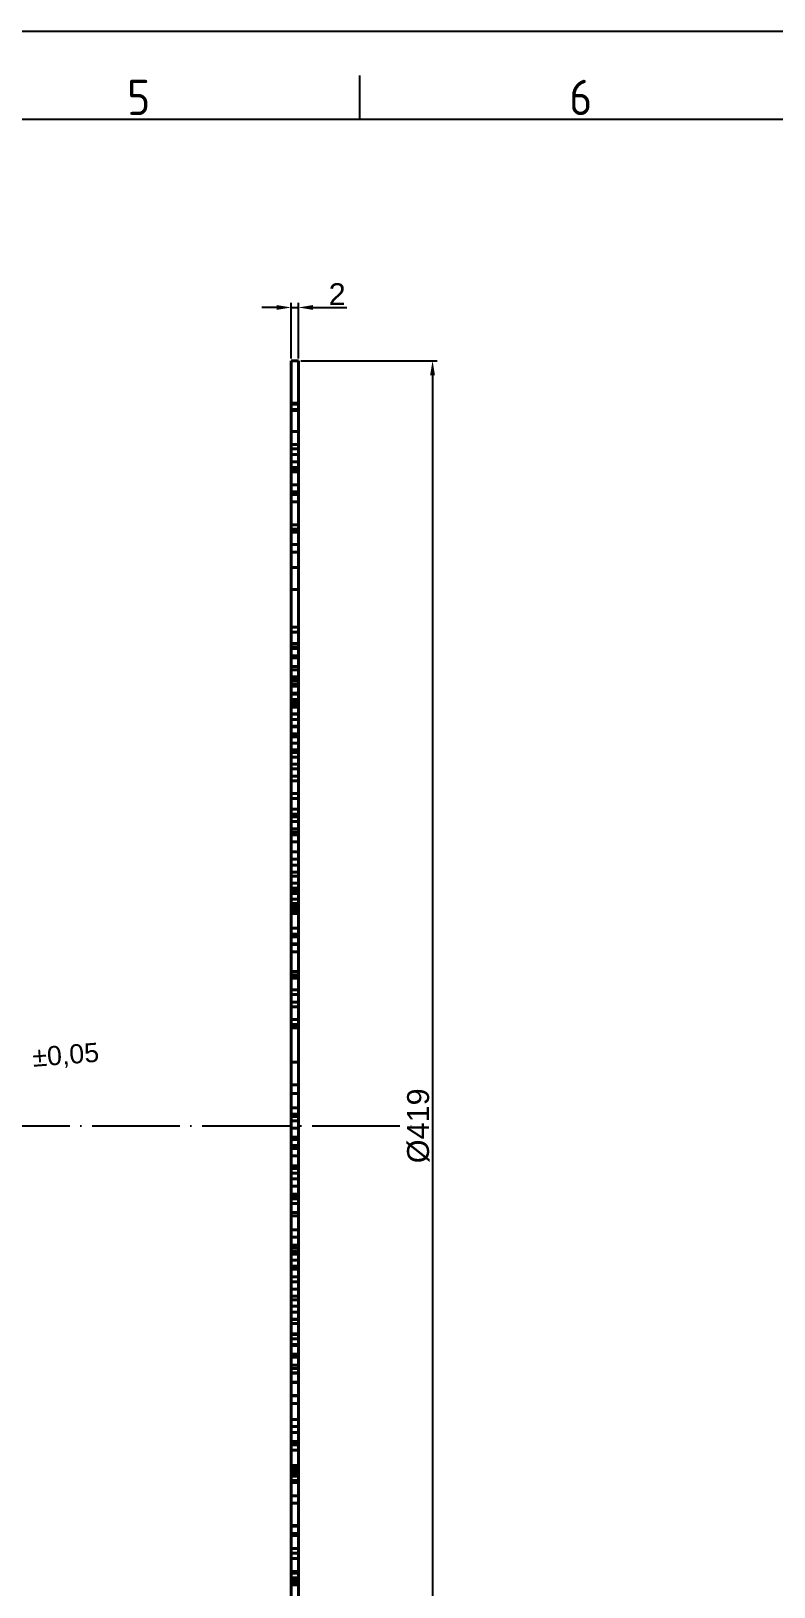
# Model space of a CAD drawing. Header units: millimetres. Extents: x 764 to 1780, y 1208 to 1927.
# Drawn here: x 1303.1 to 1506.5, y 1501.2 to 1927.1 of the extents above; entities that cross this region are included whole.
import ezdxf
from ezdxf.enums import TextEntityAlignment as Align

# ---------------------------------------------------------------- set-up
doc = ezdxf.new("R2010")
doc.units = ezdxf.units.MM
doc.linetypes.add('ACAD_ISO04W100', pattern=[30, 24, -3, 0, -3])
doc.linetypes.add('ACAD_ISO05W100', pattern=[33, 24, -3, 0, -3, 0, -3])
for name, color, linetype, lineweight in [('AM_0', 7, 'Continuous', 40), ('AM_4', 1, 'ACAD_ISO04W100', 25), ('AM_5', 3, 'Continuous', 25), ('AM_BOR', 2, 'ACAD_ISO05W100', 35)]:
    doc.layers.add(name, color=color, linetype=linetype, lineweight=lineweight)
doc.styles.add('ACISOTS', font='isocp.shx', dxfattribs={"height": 1})
doc.styles.get("Standard").update_dxf_attribs({"font": 'arial.ttf'})
doc.dimstyles.new('ISO-25', dxfattribs={"dimtxt": 6, "dimasz": 4, "dimexe": 1.25, "dimexo": 0.625, "dimtad": 1, "dimtxsty": 'Standard', "dimcen": 4, "dimadec": 0, "dimazin": 0, "dimtfac": 1, "dimtmove": 0, "dimatfit": 3, "dimfxl": 1, "dimarcsym": 0})

# ---------------------------------------------------------------- blocks, each defined once
blk = doc.blocks.new('A3 ZTL')
blk.add_line((401.17, 280.82), (19.57, 280.82))
at = {"layer": 'AM_BOR', "color": 135, "linetype": 'Continuous', "lineweight": 25}
blk.add_line((0, 290.61), (410.96, 290.61), dxfattribs=at)
at = {"layer": 'AM_BOR', "color": 135, "lineweight": 25}
blk.add_line((254.4, 280.82), (254.4, 285.71), dxfattribs=at)
at = {"layer": 'AM_BOR', "color": 135, "lineweight": 25, "style": 'ACISOTS'}
for s, p in [('5', (229.94, 283.27)), ('6', (278.86, 283.27))]:
    blk.add_text(s, height=3.91, dxfattribs=at).set_placement(p, align=Align.MIDDLE)
blk = doc.blocks.new('*D92')
at = {"layer": 'AM_5', "color": 0, "lineweight": -2, "ltscale": 0.5, "transparency": 16777216}
for p, q in [((1376.9, 1836.91), (1414.26, 1836.91)), ((1413.01, 1832.91), (1413.01, 1421.92)), ((1376.9, 1417.92), (1414.26, 1417.92))]:
    blk.add_line(p, q, dxfattribs=at)
at = {"layer": 'AM_5', "color": 0, "ltscale": 0.5, "transparency": 16777216}
for points in [[(1412.34, 1832.91), (1413.67, 1832.91), (1413.01, 1836.91)], [(1412.34, 1421.92), (1413.67, 1421.92), (1413.01, 1417.92)]]:
    blk.add_solid(points, dxfattribs=at)
at = {"layer": 'Defpoints', "color": 0, "ltscale": 0.5, "transparency": 16777216}
for p in [(1376.28, 1836.91), (1376.28, 1417.92), (1413.01, 1417.92)]:
    blk.add_point(p, dxfattribs=at)
at = {"layer": 'AM_5', "color": 0, "ltscale": 0.5, "transparency": 16777216, "insert": (1409.15, 1627.41), "char_height": 6, "attachment_point": 5, "rotation": 90}
blk.add_mtext('%%C419', dxfattribs=at)
blk = doc.blocks.new('*D93')
at = {"layer": 'AM_5', "color": 0, "lineweight": -2, "ltscale": 0.5, "transparency": 16777216}
for p, q in [((1370.28, 1851.48), (1366.28, 1851.48)), ((1374.28, 1837.53), (1374.28, 1852.73)), ((1374.28, 1851.48), (1376.28, 1851.48)), ((1376.28, 1837.53), (1376.28, 1852.73)), ((1380.28, 1851.48), (1389.5, 1851.48))]:
    blk.add_line(p, q, dxfattribs=at)
at = {"layer": 'AM_5', "color": 0, "ltscale": 0.5, "transparency": 16777216}
for points in [[(1370.28, 1852.14), (1370.28, 1850.81), (1374.28, 1851.48)], [(1380.28, 1852.14), (1380.28, 1850.81), (1376.28, 1851.48)]]:
    blk.add_solid(points, dxfattribs=at)
at = {"layer": 'Defpoints', "color": 0, "ltscale": 0.5, "transparency": 16777216}
for p in [(1376.28, 1851.48), (1374.28, 1836.91), (1376.28, 1836.91)]:
    blk.add_point(p, dxfattribs=at)
at = {"layer": 'AM_5', "color": 0, "ltscale": 0.5, "transparency": 16777216, "insert": (1386.89, 1855.11), "char_height": 6, "attachment_point": 5}
blk.add_mtext('2', dxfattribs=at)
blk = doc.blocks.new('*U96')
at = {"layer": 'AM_4', "ltscale": 0.5}
for p, q in [((34.28, 30.73), (22.09, 56.88)), ((6.65, 48.84), (21.07, 23.86)), ((-21.83, 28.9), (-3.29, 6.8)), ((-40.67, 10.86), (-19.41, -8.63)), ((57, -18), (43.93, 10.02)), ((32.5, 4.07), (47.96, -22.71)), ((-57, -9.49), (-33.37, -26.03)), ((11.4, -10.7), (31.28, -34.39)), ((-2.56, -24.07), (20.24, -44.96)), ((-14.66, -39.14), (10.67, -56.88))]:
    blk.add_line(p, q, dxfattribs=at)
blk = doc.blocks.new('*U97')
at = {"layer": 'AM_5', "color": 0, "linetype": 'ByBlock', "lineweight": -2, "transparency": 16777216, "rotation": 239.9999999999999}
blk.add_blockref('*U96', (1226.56, 1657.59), dxfattribs=at)

msp = doc.modelspace()

# ---------------------------------------------------------------- linework, layer by layer
at = {"layer": 'AM_0'}
for p, q in [((1376.28, 1836.907), (1374.28, 1836.907)), ((1374.28, 1417.917), (1374.28, 1836.907)), ((1376.28, 1417.917), (1376.28, 1836.907)), ((1374.28, 1825.264), (1376.28, 1825.264)), ((1376.28, 1824.962), (1374.28, 1824.962)), ((1376.28, 1823.564), (1374.28, 1823.564)), ((1374.28, 1823.241), (1376.28, 1823.241)), ((1376.28, 1817.557), (1374.28, 1817.557)), ((1376.28, 1813.974), (1374.28, 1813.974)), ((1376.28, 1812.746), (1374.28, 1812.746)), ((1376.28, 1811.253), (1374.28, 1811.253)), ((1376.28, 1809.253), (1374.28, 1809.253)), ((1374.28, 1807.674), (1376.28, 1807.674)), ((1374.28, 1807.257), (1376.28, 1807.257)), ((1374.28, 1806.446), (1376.28, 1806.446)), ((1374.28, 1802.953), (1376.28, 1802.953)), ((1374.28, 1800.953), (1376.28, 1800.953)), ((1376.28, 1800.223), (1374.28, 1800.223)), ((1376.28, 1798.223), (1374.28, 1798.223)), ((1374.28, 1791.923), (1376.28, 1791.923)), ((1376.28, 1790.771), (1374.28, 1790.771)), ((1374.28, 1789.923), (1376.28, 1789.923)), ((1376.28, 1786.584), (1374.28, 1786.584)), ((1374.28, 1784.471), (1376.28, 1784.471)), ((1374.28, 1780.284), (1376.28, 1780.284)), ((1376.28, 1774.275), (1374.28, 1774.275)), ((1374.28, 1763.975), (1376.28, 1763.975)), ((1376.28, 1762.557), (1374.28, 1762.557)), ((1376.28, 1759.444), (1374.28, 1759.444)), ((1376.28, 1758.582), (1374.28, 1758.582)), ((1376.28, 1758.127), (1374.28, 1758.127)), ((1376.28, 1756.127), (1374.28, 1756.127)), ((1376.28, 1755.541), (1374.28, 1755.541)), ((1374.28, 1753.144), (1376.28, 1753.144)), ((1374.28, 1752.282), (1376.28, 1752.282)), ((1374.28, 1752.257), (1376.28, 1752.257)), ((1376.28, 1750.377), (1374.28, 1750.377)), ((1374.28, 1749.827), (1376.28, 1749.827)), ((1376.28, 1749.472), (1374.28, 1749.472)), ((1374.28, 1749.241), (1376.28, 1749.241)), ((1376.28, 1748.377), (1374.28, 1748.377)), ((1374.28, 1747.827), (1376.28, 1747.827)), ((1376.28, 1745.878), (1374.28, 1745.878)), ((1376.28, 1745.566), (1374.28, 1745.566)), ((1376.28, 1744.168), (1374.28, 1744.168)), ((1376.28, 1743.856), (1374.28, 1743.856)), ((1374.28, 1743.172), (1376.28, 1743.172)), ((1376.28, 1743.14), (1374.28, 1743.14)), ((1374.28, 1742.523), (1376.28, 1742.523)), ((1374.28, 1742.211), (1376.28, 1742.211)), ((1374.28, 1742.077), (1376.28, 1742.077)), ((1376.28, 1740.197), (1374.28, 1740.197)), ((1374.28, 1740.077), (1376.28, 1740.077)), ((1376.28, 1738.668), (1374.28, 1738.668)), ((1374.28, 1736.84), (1376.28, 1736.84)), ((1376.28, 1736.668), (1374.28, 1736.668)), ((1374.28, 1734.707), (1376.28, 1734.707)), ((1376.28, 1733.921), (1374.28, 1733.921)), ((1374.28, 1733.897), (1376.28, 1733.897)), ((1376.28, 1732.142), (1374.28, 1732.142)), ((1376.28, 1730.382), (1374.28, 1730.382)), ((1374.28, 1730.368), (1376.28, 1730.368)), ((1374.28, 1729.585), (1376.28, 1729.585)), ((1374.28, 1728.368), (1376.28, 1728.368)), ((1376.28, 1726.407), (1374.28, 1726.407)), ((1376.28, 1725.134), (1374.28, 1725.134)), ((1376.28, 1723.16), (1374.28, 1723.16)), ((1374.28, 1721.842), (1376.28, 1721.842)), ((1376.28, 1718.383), (1374.28, 1718.383)), ((1376.28, 1717.069), (1374.28, 1717.069)), ((1376.28, 1714.119), (1374.28, 1714.119)), ((1376.28, 1712.721), (1374.28, 1712.721)), ((1376.28, 1712.439), (1374.28, 1712.439)), ((1374.28, 1712.083), (1376.28, 1712.083)), ((1374.28, 1712.007), (1376.28, 1712.007)), ((1376.28, 1710.741), (1374.28, 1710.741)), ((1374.28, 1708.769), (1376.28, 1708.769)), ((1376.28, 1708.741), (1374.28, 1708.741)), ((1374.28, 1707.819), (1376.28, 1707.819)), ((1376.28, 1707.121), (1374.28, 1707.121)), ((1376.28, 1705.121), (1374.28, 1705.121)), ((1374.28, 1702.441), (1376.28, 1702.441)), ((1374.28, 1700.441), (1376.28, 1700.441)), ((1374.28, 1698.821), (1376.28, 1698.821)), ((1374.28, 1696.821), (1376.28, 1696.821)), ((1374.28, 1695.807), (1376.28, 1695.807)), ((1376.28, 1693.83), (1374.28, 1693.83)), ((1374.28, 1693.807), (1376.28, 1693.807)), ((1376.28, 1692.467), (1374.28, 1692.467)), ((1374.28, 1692.102), (1376.28, 1692.102)), ((1376.28, 1691.675), (1374.28, 1691.675)), ((1376.28, 1691.053), (1374.28, 1691.053)), ((1376.28, 1689.509), (1374.28, 1689.509)), ((1374.28, 1688.235), (1376.28, 1688.235)), ((1376.28, 1688.136), (1374.28, 1688.136)), ((1374.28, 1687.802), (1376.28, 1687.802)), ((1374.28, 1687.53), (1376.28, 1687.53)), ((1376.28, 1687.497), (1374.28, 1687.497)), ((1376.28, 1687.345), (1374.28, 1687.345)), ((1374.28, 1687.01), (1376.28, 1687.01)), ((1376.28, 1686.187), (1374.28, 1686.187)), ((1376.28, 1685.497), (1374.28, 1685.497)), ((1376.28, 1681.507), (1374.28, 1681.507)), ((1374.28, 1679.887), (1376.28, 1679.887)), ((1374.28, 1679.197), (1376.28, 1679.197)), ((1374.28, 1677.197), (1376.28, 1677.197)), ((1376.28, 1677.057), (1374.28, 1677.057)), ((1376.28, 1675.019), (1374.28, 1675.019)), ((1376.28, 1669.648), (1374.28, 1669.648)), ((1374.28, 1668.757), (1376.28, 1668.757)), ((1374.28, 1668.719), (1376.28, 1668.719)), ((1374.28, 1668.555), (1376.28, 1668.555)), ((1376.28, 1668.309), (1374.28, 1668.309)), ((1374.28, 1667.841), (1376.28, 1667.841)), ((1376.28, 1664.681), (1374.28, 1664.681)), ((1374.28, 1663.348), (1376.28, 1663.348)), ((1376.28, 1661.299), (1374.28, 1661.299)), ((1374.28, 1661.268), (1376.28, 1661.268)), ((1376.28, 1659.956), (1374.28, 1659.956)), ((1376.28, 1656.518), (1374.28, 1656.518)), ((1376.28, 1655.131), (1374.28, 1655.131)), ((1374.28, 1654.381), (1376.28, 1654.381)), ((1374.28, 1654.201), (1376.28, 1654.201)), ((1374.28, 1644.831), (1376.28, 1644.831)), ((1376.28, 1638.626), (1374.28, 1638.626)), ((1376.28, 1636.227), (1374.28, 1636.227)), ((1374.28, 1632.326), (1376.28, 1632.326)), ((1376.28, 1630.557), (1374.28, 1630.557)), ((1374.28, 1629.927), (1376.28, 1629.927)), ((1374.28, 1628.798), (1376.28, 1628.798)), ((1376.28, 1626.8), (1374.28, 1626.8)), ((1374.28, 1624.257), (1376.28, 1624.257)), ((1376.28, 1623.672), (1374.28, 1623.672)), ((1374.28, 1622.05), (1376.28, 1622.05)), ((1374.28, 1622.02), (1376.28, 1622.02)), ((1376.28, 1621.226), (1374.28, 1621.226)), ((1376.28, 1619.226), (1374.28, 1619.226)), ((1376.28, 1616.433), (1374.28, 1616.433)), ((1376.28, 1615.755), (1374.28, 1615.755)), ((1376.28, 1614.433), (1374.28, 1614.433)), ((1374.28, 1612.926), (1376.28, 1612.926)), ((1374.28, 1610.926), (1376.28, 1610.926)), ((1376.28, 1608.651), (1374.28, 1608.651)), ((1376.28, 1608.63), (1374.28, 1608.63)), ((1376.28, 1608.613), (1374.28, 1608.613)), ((1376.28, 1608.362), (1374.28, 1608.362)), ((1374.28, 1608.133), (1376.28, 1608.133)), ((1376.28, 1607.751), (1374.28, 1607.751)), ((1376.28, 1607.713), (1374.28, 1607.713)), ((1374.28, 1607.63), (1376.28, 1607.63)), ((1374.28, 1607.455), (1376.28, 1607.455)), ((1374.28, 1606.133), (1376.28, 1606.133)), ((1376.28, 1603.689), (1374.28, 1603.689)), ((1376.28, 1602.789), (1374.28, 1602.789)), ((1376.28, 1598.91), (1374.28, 1598.91)), ((1376.28, 1596.91), (1374.28, 1596.91)), ((1374.28, 1594.685), (1376.28, 1594.685)), ((1374.28, 1593.943), (1376.28, 1593.943)), ((1376.28, 1593.041), (1374.28, 1593.041)), ((1376.28, 1592.243), (1374.28, 1592.243)), ((1374.28, 1590.61), (1376.28, 1590.61)), ((1376.28, 1589.017), (1374.28, 1589.017)), ((1374.28, 1588.61), (1376.28, 1588.61)), ((1374.28, 1588.119), (1376.28, 1588.119)), ((1376.28, 1586.094), (1374.28, 1586.094)), ((1376.28, 1584.675), (1374.28, 1584.675)), ((1376.28, 1582.675), (1374.28, 1582.675)), ((1376.28, 1580.808), (1374.28, 1580.808)), ((1376.28, 1580.783), (1374.28, 1580.783)), ((1374.28, 1579.794), (1376.28, 1579.794)), ((1374.28, 1578.051), (1376.28, 1578.051)), ((1374.28, 1576.375), (1376.28, 1576.375)), ((1374.28, 1574.508), (1376.28, 1574.508)), ((1374.28, 1574.375), (1376.28, 1574.375)), ((1374.28, 1573.307), (1376.28, 1573.307)), ((1376.28, 1570.433), (1374.28, 1570.433)), ((1374.28, 1570.312), (1376.28, 1570.312)), ((1376.28, 1569.117), (1374.28, 1569.117)), ((1376.28, 1567.557), (1374.28, 1567.557)), ((1376.28, 1567.283), (1374.28, 1567.283)), ((1374.28, 1564.842), (1376.28, 1564.842)), ((1376.28, 1564.374), (1374.28, 1564.374)), ((1374.28, 1564.106), (1376.28, 1564.106)), ((1376.28, 1561.847), (1374.28, 1561.847)), ((1374.28, 1560.983), (1376.28, 1560.983)), ((1376.28, 1559.76), (1374.28, 1559.76)), ((1376.28, 1559.71), (1374.28, 1559.71)), ((1374.28, 1557.257), (1376.28, 1557.257)), ((1374.28, 1557.146), (1376.28, 1557.146)), ((1374.28, 1553.547), (1376.28, 1553.547)), ((1374.28, 1553.46), (1376.28, 1553.46)), ((1376.28, 1551.418), (1374.28, 1551.418)), ((1376.28, 1546.994), (1374.28, 1546.994)), ((1374.28, 1545.118), (1376.28, 1545.118)), ((1374.28, 1543.413), (1376.28, 1543.413)), ((1376.28, 1540.983), (1374.28, 1540.983)), ((1374.28, 1540.694), (1376.28, 1540.694)), ((1376.28, 1540.633), (1374.28, 1540.633)), ((1376.28, 1540.557), (1374.28, 1540.557)), ((1376.28, 1540.057), (1374.28, 1540.057)), ((1376.28, 1538.633), (1374.28, 1538.633)), ((1376.28, 1534.446), (1374.28, 1534.446)), ((1376.28, 1533.858), (1374.28, 1533.858)), ((1376.28, 1533.553), (1374.28, 1533.553)), ((1376.28, 1532.965), (1374.28, 1532.965)), ((1374.28, 1532.333), (1376.28, 1532.333)), ((1374.28, 1532.257), (1376.28, 1532.257)), ((1376.28, 1531.442), (1374.28, 1531.442)), ((1376.28, 1530.339), (1374.28, 1530.339)), ((1374.28, 1530.333), (1376.28, 1530.333)), ((1374.28, 1530.162), (1376.28, 1530.162)), ((1374.28, 1530.126), (1376.28, 1530.126)), ((1374.28, 1529.757), (1376.28, 1529.757)), ((1376.28, 1529.751), (1374.28, 1529.751)), ((1376.28, 1526.067), (1374.28, 1526.067)), ((1376.28, 1524.067), (1374.28, 1524.067)), ((1376.28, 1517.973), (1374.28, 1517.973)), ((1376.28, 1517.936), (1374.28, 1517.936)), ((1374.28, 1517.767), (1376.28, 1517.767)), ((1374.28, 1515.767), (1376.28, 1515.767)), ((1376.28, 1515.245), (1374.28, 1515.245)), ((1374.28, 1511.673), (1376.28, 1511.673)), ((1376.28, 1511.641), (1374.28, 1511.641)), ((1374.28, 1511.636), (1376.28, 1511.636)), ((1376.28, 1510.397), (1374.28, 1510.397)), ((1374.28, 1508.945), (1376.28, 1508.945)), ((1374.28, 1505.341), (1376.28, 1505.341)), ((1376.28, 1504.908), (1374.28, 1504.908)), ((1376.28, 1503.638), (1374.28, 1503.638)), ((1376.28, 1503.051), (1374.28, 1503.051)), ((1376.28, 1502.532), (1374.28, 1502.532)), ((1376.28, 1502.408), (1374.28, 1502.408)), ((1376.28, 1501.742), (1374.28, 1501.742))]:
    msp.add_line(p, q, dxfattribs=at)
at = {"layer": 'AM_4'}
msp.add_line((838.226, 1627.407), (1409.207, 1627.407), dxfattribs=at)

# ---------------------------------------------------------------- block references
at = {"linetype": 'ByBlock', "lineweight": 0, "xscale": 2.47426245, "yscale": 2.47426245, "zscale": 2.47426245}
msp.add_blockref('A3 ZTL', (763.615, 1208.106), dxfattribs=at)
at = {"layer": 'AM_5'}
msp.add_blockref('*U97', (0, 0), dxfattribs=at)

# ---------------------------------------------------------------- texts
at = {"layer": 'AM_5', "ltscale": 0.5, "insert": (1303.217, 1648.792), "char_height": 5.25, "attachment_point": 1, "rotation": 4.4845}
msp.add_mtext_dynamic_manual_height_columns('%%P0,05', width=15.98098, gutter_width=17.5, heights=[0], dxfattribs=at)

# ---------------------------------------------------------------- dimensions: what is measured, and where the dimension line sits
at = {"layer": 'AM_5', "ltscale": 0.5}
dim = msp.add_linear_dim(base=(1376.28, 1851.475), p1=(1374.28, 1836.907), p2=(1376.28, 1836.907), dimstyle='ISO-25', dxfattribs=at)
dim.commit()
dim.dimension.update_dxf_attribs({"geometry": '*D93', "text_midpoint": (1386.892, 1855.113)})
dim = msp.add_linear_dim(base=(1413.007, 1417.917), p1=(1376.28, 1836.907), p2=(1376.28, 1417.917), angle=90, text='%%C419', dimstyle='ISO-25', dxfattribs=at)
dim.commit()
dim.dimension.update_dxf_attribs({"geometry": '*D92', "text_midpoint": (1409.151, 1627.412)})

doc.saveas('drawing.dxf')
